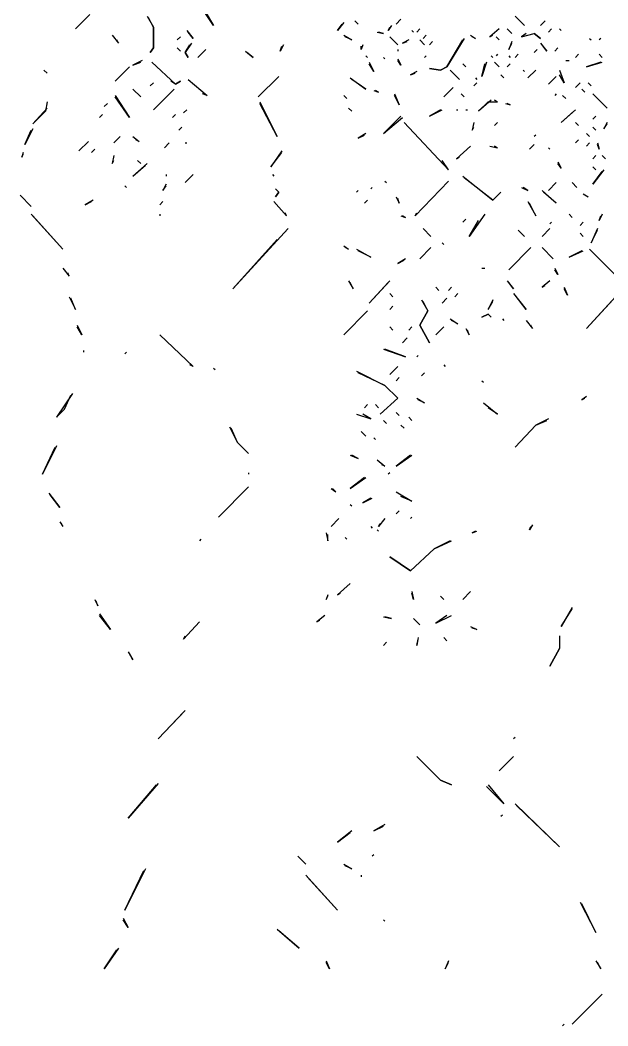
# Model space of a CAD drawing. Extents: x 1 to 2775, y -31 to 2075.
# Drawn here: x 1698.8 to 1760.6, y 477 to 582.8 of the extents above; entities that cross this region are included whole.
import ezdxf

# ---------------------------------------------------------------- set-up
doc = ezdxf.new("R2010")
doc.units = 0
doc.layers.add('LINEWORK', color=4, linetype='CONTINUOUS')

msp = doc.modelspace()

# ---------------------------------------------------------------- linework, layer by layer
at = {"layer": 'LINEWORK'}
for points in [[(1718.1667, 583.8333), (1719.1667, 582.1667), (1718.1667, 583.6667)], [(1706.1667, 583.3333), (1704.6667, 581.8333)], [(1712.1667, 583.1667), (1712.8333, 582), (1712.8333, 579.8333), (1712.5, 579.3333), (1712.8333, 579.8333), (1712.8333, 582), (1712.3333, 583)], [(1738.8333, 582.8333), (1738.3333, 582.3333)], [(1750.8333, 583.1667), (1751.8333, 582.1667)], [(1716.3333, 581.6667), (1717, 580.8333), (1716.5, 581.5)], [(1732.8333, 582.5), (1732.1667, 581.6667), (1732.6667, 582.3333)], [(1734, 582.6667), (1734.3333, 582.3333)], [(1737.8333, 582.1667), (1737.5, 581.6667), (1737.6667, 582)], [(1740, 581.6667), (1740.1667, 581.5)], [(1740.8333, 581.8333), (1740.5, 581.5)], [(1749.1667, 581.8333), (1748.1667, 581), (1748.5, 581.1667)], [(1750, 581.8333), (1750.5, 581.3333)], [(1754, 582.6667), (1753.5, 582.1667)], [(1754.6667, 581.8333), (1754.3333, 581.5)], [(1755.5, 581.8333), (1755.6667, 581.6667)], [(1708.5, 581.1667), (1709.1667, 580.3333), (1709, 580.6667)], [(1715.6667, 581), (1715.3333, 580.6667)], [(1732.8333, 581.1667), (1733.6667, 580.6667), (1733, 581)], [(1736.3333, 581.5), (1737, 581.3333), (1736.5, 581.5)], [(1737.6667, 581), (1738.5, 580.1667)], [(1739.6667, 580.6667), (1739, 580.3333), (1739.5, 580.5)], [(1740.8333, 580.6667), (1741.3333, 580.1667)], [(1741.5, 581.1667), (1741.1667, 580.8333)], [(1745.5, 580.8333), (1743.6667, 577.8333), (1743, 577.5), (1741.8333, 577.6667), (1743, 577.5), (1743.6667, 577.8333), (1745.3333, 580.6667)], [(1746.1667, 581.1667), (1746.6667, 580.8333), (1746.3333, 581)], [(1748.8333, 581), (1749.1667, 580.6667)], [(1752, 581.3333), (1751.5, 581), (1752.8333, 581.3333), (1753.5, 580.8333), (1752.8333, 581.3333)], [(1758.6667, 580.8333), (1758.8333, 580.6667)], [(1759.8333, 580.8333), (1759.6667, 580.6667)], [(1715.3333, 579.8333), (1715.6667, 579.5)], [(1716.8333, 580.3333), (1716.1667, 579.3333), (1716.5, 578.8333), (1716.1667, 579.3333), (1716.6667, 580.1667)], [(1718.3333, 579.6667), (1717.5, 578.8333)], [(1726.5, 580.1667), (1726.1667, 579.5), (1726.3333, 580)], [(1734.8333, 580.1667), (1734.6667, 579.6667), (1734.6667, 580)], [(1738.5, 579.6667), (1738.5, 579.5)], [(1742.1667, 580.5), (1741.8333, 580.1667)], [(1750.5, 580.5), (1750.1667, 579.6667), (1750.5, 580.3333)], [(1753.1667, 579.6667), (1752.8333, 579.3333)], [(1753.5, 580.3333), (1754.1667, 579.5), (1753.6667, 580.1667)], [(1755.3333, 579.8333), (1755, 579.5)], [(1711.6667, 578.5), (1710.6667, 578), (1711.5, 578.3333)], [(1722.5, 579.5), (1723.3333, 578.8333), (1722.6667, 579.3333)], [(1735.1667, 579), (1735.3333, 578.8333)], [(1737, 578.8333), (1737.1667, 578.6667)], [(1738.5, 578.6667), (1738.8333, 578), (1738.5, 578.5)], [(1741.5, 579), (1741.3333, 578.8333)], [(1748.3333, 579), (1748.5, 578.8333)], [(1749, 579.1667), (1748.8333, 579)], [(1750.1667, 579), (1750.3333, 578.8333)], [(1751.1667, 579.1667), (1750.8333, 578.8333)], [(1756.1667, 578.5), (1756.5, 578.5)], [(1757.5, 579.1667), (1757.1667, 578.8333)], [(1759.6667, 579.1667), (1760, 578.8333)], [(1701.3333, 577.5), (1701.6667, 577.1667)], [(1710.3333, 577.8333), (1708.8333, 576.3333)], [(1712.6667, 578.3333), (1715.1667, 576), (1715.6667, 576.3333), (1715.1667, 576), (1714.6667, 576.3333)], [(1735.5, 578.3333), (1736, 577.3333), (1735.5, 578.1667)], [(1744, 577.5), (1745, 576.5)], [(1745.3333, 578.1667), (1745.6667, 577.8333)], [(1747.8333, 578.3333), (1747.3333, 576.8333), (1747.6667, 578.1667)], [(1748.6667, 578.3333), (1749.1667, 577.8333)], [(1750.3333, 578.1667), (1750, 577.8333)], [(1751.6667, 577.5), (1751.8333, 577.3333)], [(1753, 577.5), (1752.1667, 576.6667)], [(1755.5, 577.5), (1756, 576.1667), (1755.5, 577)], [(1759.8333, 578.3333), (1758.3333, 577.8333), (1760, 578.3333)], [(1716.5, 576.5), (1718.5, 574.8333), (1718, 575)], [(1726, 576.8333), (1723.8333, 574.6667)], [(1733.5, 576.6667), (1735.1667, 575.5), (1733.6667, 576.5)], [(1740.5, 577.3333), (1739.8333, 577), (1740.3333, 577.1667)], [(1746.6667, 576.6667), (1746.8333, 576.5)], [(1749.3333, 577), (1749.6667, 576.6667)], [(1755.1667, 576.8333), (1754.3333, 576)], [(1710.6667, 575.5), (1711.5, 574.6667)], [(1712.8333, 576.1667), (1712.5, 575.8333)], [(1715, 575.5), (1712.8333, 573.3333)], [(1736, 575.3333), (1736.5, 575.1667), (1736.1667, 575.3333)], [(1744.3333, 575.6667), (1743.3333, 574.6667)], [(1746.8333, 576.1667), (1746.5, 575.8333)], [(1757.6667, 576.1667), (1757.1667, 575.6667)], [(1757.8333, 575.5), (1758.1667, 575.1667)], [(1758.5, 576.1667), (1758.8333, 575.8333)], [(1708.8333, 574.8333), (1710.3333, 572.5), (1708.8333, 574.6667)], [(1732.8333, 574.8333), (1733.1667, 574.5)], [(1738.1667, 575), (1738.6667, 573.8333), (1738.1667, 574.8333)], [(1745.1667, 575), (1745.5, 574.6667)], [(1748.3333, 574.3333), (1747, 573.1667), (1748, 574.1667), (1749, 574.1667), (1748.6667, 574.3333)], [(1755.1667, 575), (1755, 574.8333)], [(1755.8333, 574.8333), (1756.1667, 574.5)], [(1759, 575), (1760.5, 573.5)], [(1701.6667, 574.1667), (1701.5, 573.1667), (1700.1667, 571.8333), (1701.6667, 573.5)], [(1708, 574), (1707.6667, 573.6667)], [(1716.3333, 573.3333), (1716, 573)], [(1724, 574.1667), (1725.8333, 570.5), (1724, 574)], [(1733.3333, 573.5), (1733.6667, 573.1667)], [(1743, 573.3333), (1741.8333, 572.6667), (1743.1667, 573.3333)], [(1744.6667, 573.3333), (1744.8333, 573.3333)], [(1745.6667, 573.3333), (1745.8333, 573.3333)], [(1749.8333, 574), (1750.3333, 573.8333), (1750, 574)], [(1757.1667, 573.3333), (1755.6667, 572), (1757, 573.1667)], [(1707.5, 572.8333), (1707.1667, 572.5)], [(1715.1667, 572.8333), (1714.8333, 572.5)], [(1738.8333, 572.6667), (1737, 570.8333), (1739, 572.5)], [(1759.3333, 572.6667), (1759, 572.3333)], [(1700.1667, 571.3333), (1699.3333, 569.6667), (1700, 571.1667)], [(1715.8333, 571.5), (1715.5, 571.1667)], [(1739.1667, 572), (1743.8333, 567), (1743.1667, 568)], [(1746.5, 572), (1746.3333, 571.1667), (1746.5, 571.5)], [(1749, 572), (1748.6667, 571.6667)], [(1757.1667, 572), (1757.5, 571.6667)], [(1759, 571.5), (1759.3333, 571.1667)], [(1760.5, 572), (1760.1667, 571.3333), (1760.5, 571.8333)], [(1706, 570), (1705, 569)], [(1709.3333, 570.5), (1708.6667, 569.8333)], [(1710.6667, 570.5), (1711.3333, 570), (1711, 570.1667)], [(1735.1667, 570.8333), (1734.3333, 570.3333), (1735, 570.6667)], [(1753, 570.6667), (1752.8333, 570.5)], [(1757.5, 570.1667), (1757.1667, 569.8333)], [(1758.3333, 570.8333), (1758.6667, 570.5)], [(1706.6667, 569.1667), (1706.3333, 568.8333)], [(1714.5, 569.8333), (1714, 569.3333)], [(1716.1667, 569.8333), (1716.3333, 569.8333)], [(1726.3333, 569), (1725.1667, 567.3333), (1726.3333, 568.8333)], [(1746.1667, 569.5), (1744.6667, 568.1667), (1745, 568.3333)], [(1748.1667, 569.5), (1749, 569.3333), (1748.6667, 569.5)], [(1752.8333, 569.6667), (1752.3333, 569.1667)], [(1754.3333, 569.3333), (1754.5, 569.1667)], [(1758.6667, 569.8333), (1758.3333, 569.5)], [(1759.5, 569.8333), (1759.6667, 569.1667), (1759.5, 569.6667)], [(1699.1667, 568.8333), (1699, 568.3333), (1699.1667, 568.6667)], [(1708.6667, 568.5), (1708.5, 567.6667), (1708.6667, 568)], [(1711.1667, 568), (1711.5, 567.6667)], [(1759.3333, 568.5), (1759, 568.1667)], [(1760, 568.5), (1760.3333, 568.1667)], [(1712.1667, 567.6667), (1710.6667, 566.3333), (1712, 567.5)], [(1755.3333, 567.8333), (1755.6667, 567.1667), (1755.3333, 567.6667)], [(1759, 567.3333), (1759.3333, 567)], [(1760.1667, 567), (1759, 565.5), (1760, 566.8333)], [(1714.1667, 566.5), (1714.1667, 566.3333)], [(1717, 566.5), (1716.1667, 565.6667)], [(1725.3333, 566.5), (1725.5, 566.3333)], [(1737.1667, 565.8333), (1737.3333, 565.6667)], [(1743.8333, 565.8333), (1740.3333, 562.1667), (1740.5, 562.5)], [(1745.3333, 566.3333), (1748.5, 563.8333), (1749.3333, 564.6667), (1748.5, 563.8333), (1745.5, 566.1667)], [(1709.8333, 565.3333), (1710, 565.1667)], [(1714.1667, 565.5), (1713.8333, 564.8333), (1714.1667, 565.3333)], [(1725.6667, 565), (1726, 564.6667), (1725.6667, 564.1667), (1726, 564.6667)], [(1734.3333, 564.8333), (1734.1667, 564.6667)], [(1735.8333, 565.1667), (1735.6667, 565)], [(1751.5, 565.1667), (1752.1667, 564.8333), (1751.6667, 565.1667)], [(1753.6667, 564.8333), (1755.1667, 563.5), (1753.8333, 564.6667)], [(1755.1667, 565.6667), (1754.3333, 564.8333)], [(1756.8333, 565.6667), (1757.3333, 565.1667)], [(1698.8333, 564.3333), (1700, 563.1667)], [(1706.5, 563.8333), (1705.6667, 563.3333), (1706.3333, 563.6667)], [(1713.8333, 563.6667), (1713.5, 563.3333)], [(1725.5, 563.6667), (1726.8333, 562.1667), (1726.6667, 562.5)], [(1735.3333, 563.8333), (1735, 563.5)], [(1738.3333, 564.1667), (1738.6667, 563.5), (1738.5, 564)], [(1752.1667, 563.6667), (1753, 562.1667), (1752.3333, 563.5)], [(1758, 564.5), (1758.5, 564.1667), (1758.1667, 564.3333)], [(1700, 562.3333), (1703.3333, 558.6667), (1700.1667, 562.1667)], [(1713.5, 562.3333), (1713.5, 562.1667)], [(1738.8333, 562.1667), (1739.3333, 562), (1739, 562.1667)], [(1745.6667, 561.8333), (1745.3333, 561.5)], [(1747.6667, 562.3333), (1746, 560), (1747, 561.6667)], [(1756.5, 562.3333), (1756.8333, 562)], [(1760, 562.3333), (1759.6667, 561.6667), (1759.8333, 562.1667)], [(1727, 560.8333), (1721.1667, 554.5), (1725.8333, 559.6667)], [(1741.1667, 560.8333), (1742, 560)], [(1751.1667, 560.6667), (1751.8333, 560)], [(1754.5, 560.8333), (1753.6667, 560)], [(1754.6667, 561.5), (1754.5, 561.3333)], [(1758, 561.5), (1757.6667, 561.1667)], [(1759.5, 560.8333), (1758.8333, 559.3333), (1759.5, 560.6667)], [(1757.6667, 560.3333), (1758, 560)], [(1732.8333, 559), (1733.3333, 558.6667), (1733, 558.8333)], [(1734.1667, 558.6667), (1735.6667, 557.8333), (1734.3333, 558.5)], [(1742, 558.8333), (1740.8333, 557.6667)], [(1743.1667, 559.3333), (1743.3333, 559.1667)], [(1752.5, 558.8333), (1750.1667, 556.5)], [(1753.6667, 558.8333), (1754.8333, 557.6667)], [(1757.8333, 558.5), (1756.5, 557.8333), (1758, 558.5)], [(1758.6667, 558.6667), (1761.5, 555.8333)], [(1739.3333, 557.6667), (1738.5, 557.1667), (1739.1667, 557.5)], [(1703.3333, 556.6667), (1704, 555.8333), (1703.8333, 556.1667)], [(1747.3333, 556.6667), (1747.6667, 556.6667)], [(1755, 556.6667), (1755.3333, 556), (1755, 556.5)], [(1733.3333, 555.3333), (1733.8333, 554.5), (1733.5, 555.1667)], [(1737.6667, 555.3333), (1735.5, 553), (1737.5, 555.1667)], [(1750, 555.3333), (1750.6667, 554.5), (1750.1667, 555.1667)], [(1754.5, 555.3333), (1753.6667, 554.6667), (1754, 554.8333)], [(1742.5, 554.6667), (1742.8333, 554.3333)], [(1744.1667, 554.6667), (1743.8333, 554.3333)], [(1756, 554.6667), (1756.3333, 553.8333), (1756, 554.5)], [(1762.3333, 554.6667), (1758.3333, 550.3333), (1762.1667, 554.5)], [(1704, 553.6667), (1704.6667, 552.3333), (1704.1667, 553.5)], [(1737.6667, 554), (1738, 553.6667)], [(1741, 553.3333), (1741.6667, 552.1667), (1740.8333, 550.6667), (1741.8333, 548.8333), (1740.8333, 550.6667), (1741.6667, 552.1667), (1741.1667, 553.1667)], [(1743.6667, 553.5), (1743.1667, 553)], [(1744.8333, 554), (1744.5, 553.6667)], [(1748.5, 553.3333), (1748, 552.3333), (1748.5, 553.1667)], [(1750.6667, 554), (1752, 552.3333), (1750.8333, 553.8333)], [(1735.3333, 552.1667), (1732.8333, 549.6667)], [(1738, 552.6667), (1737.6667, 552.3333)], [(1744, 551.3333), (1744.8333, 550.8333), (1744.1667, 551.1667)], [(1748, 551.8333), (1747.3333, 551.5), (1748, 551.8333), (1748.3333, 551.5)], [(1749.5, 551.3333), (1749.6667, 551.1667)], [(1752, 551.1667), (1752.6667, 550.3333), (1752.5, 550.6667)], [(1704.8333, 550.6667), (1705.3333, 549.6667), (1704.8333, 550.5)], [(1737.6667, 550.5), (1738, 550.1667)], [(1740, 550.5), (1739.6667, 550.1667)], [(1743.3333, 550.5), (1742.5, 549.6667)], [(1745.6667, 550.3333), (1746, 549.6667), (1745.8333, 550.1667)], [(1713.5, 549.6667), (1717, 546.3333), (1716.6667, 546.5)], [(1739.5, 549.3333), (1739, 548.8333)], [(1705.5, 548), (1705.5, 547.8333)], [(1710, 547.8333), (1709.8333, 547.6667)], [(1737, 548.1667), (1739.3333, 547.3333), (1737.1667, 548.1667)], [(1740.6667, 547.5), (1740.5, 547.3333)], [(1719.1667, 546.1667), (1719.3333, 546)], [(1734.1667, 545.8333), (1737.1667, 544.3333), (1738.5, 543), (1736.6667, 541.3333), (1738.5, 543), (1737.1667, 544.3333), (1734.3333, 545.6667)], [(1738.5, 546.3333), (1737.6667, 545.5)], [(1743.3333, 546.5), (1743.5, 546.3333)], [(1738.6667, 545.1667), (1738.3333, 544.8333)], [(1741.3333, 545.6667), (1741, 545.3333)], [(1747.3333, 544.8333), (1747.5, 544.6667)], [(1704.3333, 543.5), (1702.6667, 541), (1703.5, 541.8333), (1704.1667, 543.3333)], [(1740.5, 543), (1741.3333, 542.5), (1740.6667, 542.8333)], [(1747.5, 542.5), (1749, 541.3333), (1748, 542)], [(1758.3333, 543.1667), (1757.8333, 542.8333), (1758.1667, 543)], [(1735.3333, 542.3333), (1735, 542)], [(1736.1667, 542.3333), (1736.5, 542)], [(1738.3333, 541.5), (1738.6667, 541.1667)], [(1734.1667, 541.3333), (1735.6667, 540.8333), (1734.8333, 541.3333)], [(1737, 540.6667), (1737.3333, 540.3333)], [(1739.6667, 541), (1740, 540.6667)], [(1754.3333, 540.8333), (1753, 540.1667), (1750.8333, 537.8333), (1753, 540.1667), (1754.1667, 540.6667)], [(1720.8333, 540), (1721.6667, 538.3333), (1722.8333, 537.1667), (1721.6667, 538.3333), (1721, 539.8333)], [(1734.6667, 539.5), (1735.1667, 539)], [(1738.8333, 540.1667), (1739.1667, 539.8333)], [(1736, 538.8333), (1736.1667, 538.6667)], [(1702.6667, 538), (1701.1667, 535), (1702.5, 537.8333)], [(1733.5, 537), (1734.3333, 536.6667), (1733.6667, 537)], [(1736.3333, 536.5), (1737.1667, 535.8333), (1736.8333, 536)], [(1739.8333, 537), (1738.3333, 535.8333), (1740, 537)], [(1722.8333, 535.1667), (1722.8333, 535)], [(1737.6667, 535.1667), (1737.5, 535)], [(1735, 534.6667), (1733.5, 533.5), (1735.1667, 534.6667)], [(1701.8333, 533), (1703, 531.5), (1702, 532.8333)], [(1722.8333, 533.6667), (1719.6667, 530.5)], [(1731.5, 533.5), (1732, 533.1667), (1731.6667, 533.5)], [(1738.3333, 533.1667), (1740, 532.1667), (1738.8333, 532.6667)], [(1735.6667, 532.5), (1734.8333, 532), (1735.8333, 532.5)], [(1733.5, 531.8333), (1733.6667, 531.6667)], [(1738.6667, 531.1667), (1738.3333, 530.8333)], [(1703, 530), (1703.3333, 529.5), (1703.1667, 529.8333)], [(1732.3333, 530.3333), (1731.5, 529.5)], [(1737.1667, 530.3333), (1736.5, 529.5), (1736.6667, 529.8333)], [(1740, 530.5), (1739.8333, 530.3333)], [(1731, 528.8333), (1731.1667, 528), (1731.1667, 528.6667)], [(1735.6667, 529.5), (1735.8333, 529.3333)], [(1736.3333, 529.1667), (1736.5, 529)], [(1746.6667, 529), (1746.3333, 528.8333), (1746.8333, 529)], [(1752.6667, 529.6667), (1752.3333, 529.1667), (1752.5, 529.5)], [(1717.8333, 528.1667), (1717.6667, 528)], [(1733, 528.3333), (1733.1667, 528.1667)], [(1744, 528), (1742.3333, 527.1667), (1739.8333, 524.8333), (1737.6667, 526.3333), (1739.8333, 524.8333), (1742.3333, 527.1667), (1744.1667, 528)], [(1733.5, 523.5), (1732.1667, 522.3333), (1732.5, 522.5)], [(1740, 522.6667), (1740.1667, 521.8333), (1740, 522.5)], [(1746.1667, 522.6667), (1745.3333, 521.8333)], [(1706.6667, 521.8333), (1707, 521.1667), (1706.8333, 521.6667)], [(1731.1667, 522.3333), (1731, 521.8333), (1731.1667, 522.1667)], [(1743, 522.1667), (1743.3333, 521.8333)], [(1707.1667, 520.3333), (1708.3333, 518.6667), (1707.1667, 520.1667)], [(1756.8333, 521), (1755.6667, 519), (1756.8333, 520.8333)], [(1717.6667, 519.5), (1716, 517.6667), (1716.1667, 518)], [(1730.8333, 520.1667), (1730, 519.5), (1730.3333, 519.6667)], [(1737, 520), (1737.8333, 519.8333), (1737.1667, 520)], [(1740.1667, 519.8333), (1740.8333, 519.1667)], [(1743.6667, 520.1667), (1742.5, 519.3333), (1744.1667, 520.1667)], [(1746.1667, 519), (1746.8333, 518.6667), (1746.3333, 518.8333)], [(1737.3333, 517.3333), (1737, 517)], [(1740.6667, 517.8333), (1740.5, 517), (1740.6667, 517.6667)], [(1743.3333, 517.8333), (1743.6667, 517.5)], [(1755.5, 518), (1755.5, 516.6667), (1754.5, 514.8333), (1755.5, 516.6667)], [(1710.1667, 516.3333), (1710.6667, 515.5), (1710.3333, 516.1667)], [(1716.1667, 510.1667), (1713.3333, 507.1667), (1716, 510)], [(1750.8333, 507.3333), (1750.6667, 507.1667)], [(1740.5, 505.3333), (1743, 502.8333), (1744.1667, 502.3333), (1743, 502.8333)], [(1750.6667, 505.3333), (1749.1667, 503.8333)], [(1713.3333, 502.5), (1710.1667, 498.8333), (1713.1667, 502.3333)], [(1748, 502.3333), (1749.6667, 500.3333), (1747.8333, 502.1667)], [(1750.8333, 500.3333), (1755.5, 495.8333), (1751, 500.1667)], [(1749.5, 499.1667), (1749.3333, 499)], [(1737.1667, 498.1667), (1736, 497.5), (1737, 498)], [(1733.6667, 497.5), (1732.1667, 496.3333), (1733.5, 497.3333)], [(1736, 495), (1735.8333, 494.8333)], [(1728, 494.8333), (1728.8333, 494)], [(1732.8333, 494), (1733.6667, 493.5), (1733, 493.8333)], [(1712, 493.5), (1709.8333, 489.1667), (1711.8333, 493.3333)], [(1728.8333, 492.8333), (1732.1667, 489.1667), (1729, 492.6667)], [(1734.6667, 492.8333), (1734.6667, 492.6667)], [(1757.6667, 490), (1759.3333, 486.8333), (1757.8333, 489.8333)], [(1709.6667, 488.3333), (1710.1667, 487.3333), (1709.6667, 488.1667)], [(1737, 488.1667), (1737.1667, 488)], [(1725.8333, 487.1667), (1728.1667, 485.1667), (1726, 487)], [(1709.1667, 485.1667), (1707.6667, 483), (1709, 485)], [(1731, 483.8333), (1731.3333, 483), (1731, 483.6667)], [(1743.8333, 483.8333), (1743.5, 483), (1743.8333, 483.6667)], [(1759.3333, 483.8333), (1759.8333, 483), (1759.5, 483.6667)], [(1760, 480.3333), (1756.8333, 477.1667)], [(1756, 477.1667), (1755.8333, 477)]]:
    msp.add_lwpolyline(points, dxfattribs=at)

doc.saveas('drawing.dxf')
